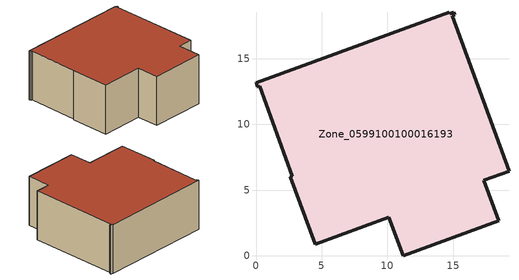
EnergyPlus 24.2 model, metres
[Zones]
Zone_0599100100016193
 floor ground (C_G): 14.72,18.43 15.04,18.54 15.11,18.35 14.94,18.28 19.25,6.45 17.33,5.75 18.46,2.67 11.19,0 10.11,2.94 4.51,0.9 2.61,6.01 2.75,6.07 0.27,12.92 0.11,12.86 0,13.16 14.69,18.53 z0
 wall outside (C_F): 0.11,12.86 0.27,12.92 2.75,6.07 2.61,6.01 4.51,0.9 10.11,2.94 11.19,0 18.46,2.67 17.33,5.75 19.25,6.45 14.94,18.28 15.11,18.35 15.04,18.54 14.72,18.43 14.69,18.53 0,13.16 0.11,12.86 z0:6.96
 roof outside (C_R): 14.72,18.43 14.69,18.53 0,13.16 0.11,12.86 0.27,12.92 2.75,6.07 2.61,6.01 4.51,0.9 10.11,2.94 11.19,0 18.46,2.67 17.33,5.75 19.25,6.45 14.94,18.28 15.11,18.35 15.04,18.54 z6.96
[BUILDING]
Pand.0599100100016193: North Axis=0; Terrain=City; Loads Convergence Tolerance Value=0.04; Temperature Convergence Tolerance Value=0.4; Solar Distribution=FullExterior; Maximum Number of Warmup Days=25; Minimum Number of Warmup Days=1
[Site:Location]
Rotterdam.The.Hague.AP_ZH_NLD Design_Conditions: Latitude=51.96; Longitude=4.45; Time Zone=1; Elevation=-4.5
[SITE:GROUNDTEMPERATURE:BUILDINGSURFACE]
18, 18, 18, 18, 18, 18, 18, 18, 18, 18, 18, 18
[MATERIAL] Thermal Absorptance=0.9; Solar Absorptance=0.7; Visible Absorptance=0.7
Name | Roughness | Thickness | Conductivity | Density | Specific Heat
G.D.2015-2018 | MediumSmooth | 0.15 | 0.0428571 | 540 | 1210
F.D.2015-2018 | Rough | 0.3 | 0.0666667 | 1920 | 840
R.D.2015-2018 | MediumRough | 0.2 | 0.0333333 | 1500 | 1000
[CONSTRUCTION]
C_G: G.D.2015-2018
C_F: F.D.2015-2018
C_R: R.D.2015-2018
[ZONE]
Zone_0599100100016193: Type=1; Multiplier=1; Ceiling Height=Autocalculate; Volume=Autocalculate; Floor Area=autocalculate; Part of Total Floor Area=Yes
[ZONEINFILTRATION:DESIGNFLOWRATE]
Infil_Zone_0599100100016193: Zone or ZoneList or Space or SpaceList=Zone_0599100100016193; Schedule=AlwaysOn; Design Flow Rate Calculation Method=Flow/Area; Flow Rate per Floor Area=0.0021; Constant Term Coefficient=1; Temperature Term Coefficient=0; Velocity Term Coefficient=0; Velocity Squared Term Coefficient=0
[HVACTEMPLATE:ZONE:IDEALLOADSAIRSYSTEM]
Zone_0599100100016193: Maximum Heating Supply Air Temperature=50; Minimum Cooling Supply Air Temperature=13; Maximum Heating Supply Air Humidity Ratio=0.0156; Minimum Cooling Supply Air Humidity Ratio=0.0077; Heating Limit=NoLimit; Cooling Limit=NoLimit; Dehumidification Control Type=ConstantSensibleHeatRatio; Cooling Sensible Heat Ratio=0.7; Dehumidification Setpoint=60; Humidification Control Type=None; Humidification Setpoint=30; Outdoor Air Method=None; Outdoor Air Flow Rate per Person=0.00944; Outdoor Air Flow Rate per Zone Floor Area=0; Outdoor Air Flow Rate per Zone=0; Demand Controlled Ventilation Type=None; Outdoor Air Economizer Type=NoEconomizer; Heat Recovery Type=None; Sensible Heat Recovery Effectiveness=0.7; Latent Heat Recovery Effectiveness=0.65
[ZONECONTROL:THERMOSTAT]
ThermostatControl_Zone_0599100100016193: Zone or ZoneList=Zone_0599100100016193; Control Type Schedule=DualSetpointControlType; Control 1=Thermostat_Zone_0599100100016193; Temperature Difference Between Cutout And Setpoint=0
[THERMOSTATSETPOINT:DUALSETPOINT]
Thermostat_Zone_0599100100016193: Heating Setpoint Temperature Schedule=HeatingSetpoint_Zone_0599100100016193; Cooling Setpoint Temperature Schedule=CoolingSetpoint_Zone_0599100100016193
[SCHEDULE:COMPACT]
HeatingSetpoint_Zone_0599100100016193: Through: 12/31, For: AllDays, Until: 24:00, 21
CoolingSetpoint_Zone_0599100100016193: Through: 12/31, For: AllDays, Until: 24:00, 24
DualSetpointControlType: Through: 12/31, For: AllDays, Until: 24:00, 4
AlwaysOn: Through: 12/31, For: AllDays, Until: 24:00, 1
